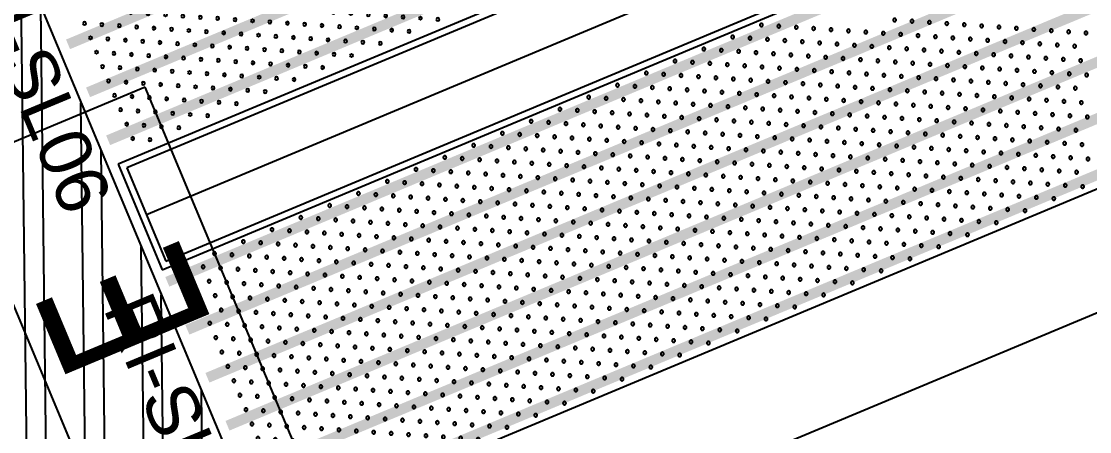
# Model space of a CAD drawing. Header units: millimetres. Extents: x 768159 to 833032, y -1374957 to -1225629.
# Drawn here: x 811495 to 813549, y -1278809 to -1278020 of the extents above; entities that cross this region are included whole.
import ezdxf
from ezdxf.enums import TextEntityAlignment as Align
from ezdxf.xclip import XClip

# ---------------------------------------------------------------- set-up
doc = ezdxf.new("R2010")
doc.units = ezdxf.units.MM
doc.header["$LTSCALE"] = 10
doc.header["$MEASUREMENT"] = 0
doc.header["$XCLIPFRAME"] = 0
doc.linetypes.add('CENTER', pattern=[50.8, 31.75, -6.35, 6.35, -6.35])
for name, color, linetype in [('I—平顶—分格线', 8, 'Continuous'), ('I—平顶—填充01(线状)', 8, 'Continuous'), ('I—平顶—暖通', 144, 'Continuous'), ('I—平顶—灯具', 62, 'Continuous'), ('I—平顶—造型', 122, 'Continuous'), ('疏散指示', 4, 'Continuous')]:
    doc.layers.add(name, color=color, linetype=linetype)
doc.styles.add('ARIAL', font='arial.ttf')
doc.styles.add('幼圆', font='SIMYOU.TTF', dxfattribs={"width": 0.7})

# ---------------------------------------------------------------- blocks, each defined once
blk = doc.blocks.new('30-2')
at = {"layer": 'I—平顶—分格线'}
for centre in [(-545, -64.7), (-515, -64.7), (-485, -64.7), (-455, -64.7), (-425, -64.7), (-395, -64.7), (-365, -64.7), (-335, -64.7), (-305, -64.7), (-275, -64.7), (-245, -64.7), (-215, -64.7), (-185, -64.7), (-155, -64.7), (-125, -64.7), (-95, -64.7), (-65, -64.7), (-35, -64.7), (-530, -94.7), (-500, -94.7), (-470, -94.7), (-440, -94.7), (-410, -94.7), (-380, -94.7), (-350, -94.7), (-320, -94.7), (-290, -94.7), (-260, -94.7), (-230, -94.7), (-200, -94.7), (-170, -94.7), (-140, -94.7), (-110, -94.7), (-80, -94.7), (-50, -94.7), (-20, -94.7), (-545, -124.7), (-515, -124.7), (-485, -124.7), (-455, -124.7), (-425, -124.7), (-395, -124.7), (-365, -124.7), (-335, -124.7), (-305, -124.7), (-275, -124.7), (-245, -124.7), (-215, -124.7), (-185, -124.7), (-155, -124.7), (-125, -124.7), (-95, -124.7), (-65, -124.7), (-35, -124.7), (-530, -154.7), (-500, -154.7), (-470, -154.7), (-440, -154.7), (-410, -154.7), (-380, -154.7), (-350, -154.7), (-320, -154.7), (-290, -154.7), (-260, -154.7), (-230, -154.7), (-200, -154.7), (-170, -154.7), (-140, -154.7), (-110, -154.7), (-80, -154.7), (-50, -154.7), (-20, -154.7), (-545, -184.7), (-515, -184.7), (-485, -184.7), (-455, -184.7), (-425, -184.7), (-395, -184.7), (-365, -184.7), (-335, -184.7), (-305, -184.7), (-275, -184.7), (-245, -184.7), (-215, -184.7), (-185, -184.7), (-155, -184.7), (-125, -184.7), (-95, -184.7), (-65, -184.7), (-35, -184.7), (-530, -214.7), (-500, -214.7), (-470, -214.7), (-440, -214.7), (-410, -214.7), (-380, -214.7), (-350, -214.7), (-320, -214.7), (-290, -214.7), (-260, -214.7), (-230, -214.7), (-200, -214.7), (-170, -214.7), (-140, -214.7), (-110, -214.7), (-80, -214.7), (-50, -214.7), (-20, -214.7), (-545, -244.7), (-515, -244.7), (-485, -244.7), (-455, -244.7), (-425, -244.7), (-395, -244.7), (-365, -244.7), (-335, -244.7), (-305, -244.7), (-275, -244.7), (-245, -244.7), (-215, -244.7), (-185, -244.7), (-155, -244.7), (-125, -244.7), (-95, -244.7), (-65, -244.7), (-35, -244.7), (-530, -274.7), (-500, -274.7), (-470, -274.7), (-440, -274.7), (-410, -274.7), (-380, -274.7), (-350, -274.7), (-320, -274.7), (-290, -274.7), (-260, -274.7), (-230, -274.7), (-200, -274.7), (-170, -274.7), (-140, -274.7), (-110, -274.7), (-80, -274.7), (-50, -274.7), (-20, -274.7), (-545, -304.7), (-515, -304.7), (-485, -304.7), (-455, -304.7), (-425, -304.7), (-395, -304.7), (-365, -304.7), (-335, -304.7), (-305, -304.7), (-275, -304.7), (-245, -304.7), (-215, -304.7), (-185, -304.7), (-155, -304.7), (-125, -304.7), (-95, -304.7), (-65, -304.7), (-35, -304.7), (-530, -334.7), (-500, -334.7), (-470, -334.7), (-440, -334.7), (-410, -334.7), (-380, -334.7), (-350, -334.7), (-320, -334.7), (-290, -334.7), (-260, -334.7), (-230, -334.7), (-200, -334.7), (-170, -334.7), (-140, -334.7), (-110, -334.7), (-80, -334.7), (-50, -334.7), (-20, -334.7), (-545, -364.7), (-515, -364.7), (-485, -364.7), (-455, -364.7), (-425, -364.7), (-395, -364.7), (-365, -364.7), (-335, -364.7), (-305, -364.7), (-275, -364.7), (-245, -364.7), (-215, -364.7), (-185, -364.7), (-155, -364.7), (-125, -364.7), (-95, -364.7), (-65, -364.7), (-35, -364.7), (-530, -394.7), (-500, -394.7), (-470, -394.7), (-440, -394.7), (-410, -394.7), (-380, -394.7), (-350, -394.7), (-320, -394.7), (-290, -394.7), (-260, -394.7), (-230, -394.7), (-200, -394.7), (-170, -394.7), (-140, -394.7), (-110, -394.7), (-80, -394.7), (-50, -394.7), (-20, -394.7), (-545, -424.7), (-515, -424.7), (-485, -424.7), (-455, -424.7), (-425, -424.7), (-395, -424.7), (-365, -424.7), (-335, -424.7), (-305, -424.7), (-275, -424.7), (-245, -424.7), (-215, -424.7), (-185, -424.7), (-155, -424.7), (-125, -424.7), (-95, -424.7), (-65, -424.7), (-35, -424.7), (-530, -454.7), (-500, -454.7), (-470, -454.7), (-440, -454.7), (-410, -454.7), (-380, -454.7), (-350, -454.7), (-320, -454.7), (-290, -454.7), (-260, -454.7), (-230, -454.7), (-200, -454.7), (-170, -454.7), (-140, -454.7), (-110, -454.7), (-80, -454.7), (-50, -454.7), (-20, -454.7), (-545, -484.7), (-515, -484.7), (-485, -484.7), (-455, -484.7), (-425, -484.7), (-395, -484.7), (-365, -484.7), (-335, -484.7), (-305, -484.7), (-275, -484.7), (-245, -484.7), (-215, -484.7), (-185, -484.7), (-155, -484.7), (-125, -484.7), (-95, -484.7), (-65, -484.7), (-35, -484.7), (-530, -514.7), (-500, -514.7), (-470, -514.7), (-440, -514.7), (-410, -514.7), (-380, -514.7), (-350, -514.7), (-320, -514.7), (-290, -514.7), (-260, -514.7), (-230, -514.7), (-200, -514.7), (-170, -514.7), (-140, -514.7), (-110, -514.7), (-80, -514.7), (-50, -514.7), (-20, -514.7), (-545, -544.7), (-515, -544.7), (-485, -544.7), (-455, -544.7), (-425, -544.7), (-395, -544.7), (-365, -544.7), (-335, -544.7), (-305, -544.7), (-275, -544.7), (-245, -544.7), (-215, -544.7), (-185, -544.7), (-155, -544.7), (-125, -544.7), (-95, -544.7), (-65, -544.7), (-35, -544.7), (-530, -574.7), (-500, -574.7), (-470, -574.7), (-440, -574.7), (-410, -574.7), (-380, -574.7), (-350, -574.7), (-320, -574.7), (-290, -574.7), (-260, -574.7), (-230, -574.7), (-200, -574.7), (-170, -574.7), (-140, -574.7), (-110, -574.7), (-80, -574.7), (-50, -574.7), (-20, -574.7), (-545, -604.7), (-515, -604.7), (-485, -604.7), (-455, -604.7), (-425, -604.7), (-395, -604.7), (-365, -604.7), (-335, -604.7), (-305, -604.7), (-275, -604.7), (-245, -604.7), (-215, -604.7), (-185, -604.7), (-155, -604.7), (-125, -604.7), (-95, -604.7), (-65, -604.7), (-35, -604.7), (-530, -634.7), (-500, -634.7), (-470, -634.7), (-440, -634.7), (-410, -634.7), (-380, -634.7), (-350, -634.7), (-320, -634.7), (-290, -634.7), (-260, -634.7), (-230, -634.7), (-200, -634.7), (-170, -634.7), (-140, -634.7), (-110, -634.7), (-80, -634.7), (-50, -634.7), (-20, -634.7), (-545, -664.7), (-515, -664.7), (-485, -664.7), (-455, -664.7), (-425, -664.7), (-395, -664.7), (-365, -664.7), (-335, -664.7), (-305, -664.7), (-275, -664.7), (-245, -664.7), (-215, -664.7), (-185, -664.7), (-155, -664.7), (-125, -664.7), (-95, -664.7), (-65, -664.7), (-35, -664.7), (-530, -694.7), (-500, -694.7), (-470, -694.7), (-440, -694.7), (-410, -694.7), (-380, -694.7), (-350, -694.7), (-320, -694.7), (-290, -694.7), (-260, -694.7), (-230, -694.7), (-200, -694.7), (-170, -694.7), (-140, -694.7), (-110, -694.7), (-80, -694.7), (-50, -694.7), (-20, -694.7), (-545, -724.7), (-515, -724.7), (-485, -724.7), (-455, -724.7), (-425, -724.7), (-395, -724.7), (-365, -724.7), (-335, -724.7), (-305, -724.7), (-275, -724.7), (-245, -724.7), (-215, -724.7), (-185, -724.7), (-155, -724.7), (-125, -724.7), (-95, -724.7), (-65, -724.7), (-35, -724.7), (-530, -754.7), (-500, -754.7), (-470, -754.7), (-440, -754.7), (-410, -754.7), (-380, -754.7), (-350, -754.7), (-320, -754.7), (-290, -754.7), (-260, -754.7), (-230, -754.7), (-200, -754.7), (-170, -754.7), (-140, -754.7), (-110, -754.7), (-80, -754.7), (-50, -754.7), (-20, -754.7), (-545, -784.7), (-515, -784.7), (-485, -784.7), (-455, -784.7), (-425, -784.7), (-395, -784.7), (-365, -784.7), (-335, -784.7), (-305, -784.7), (-275, -784.7), (-245, -784.7), (-215, -784.7), (-185, -784.7), (-155, -784.7), (-125, -784.7), (-95, -784.7), (-65, -784.7), (-35, -784.7), (-530, -814.7), (-500, -814.7), (-470, -814.7), (-440, -814.7), (-410, -814.7), (-380, -814.7), (-350, -814.7), (-320, -814.7), (-290, -814.7), (-260, -814.7), (-230, -814.7), (-200, -814.7), (-170, -814.7), (-140, -814.7), (-110, -814.7), (-80, -814.7), (-50, -814.7), (-20, -814.7), (-545, -844.7), (-515, -844.7), (-485, -844.7), (-455, -844.7), (-425, -844.7), (-395, -844.7), (-365, -844.7), (-335, -844.7), (-305, -844.7), (-275, -844.7), (-245, -844.7), (-215, -844.7), (-185, -844.7), (-155, -844.7), (-125, -844.7), (-95, -844.7), (-65, -844.7), (-35, -844.7), (-530, -874.7), (-500, -874.7), (-470, -874.7), (-440, -874.7), (-410, -874.7), (-380, -874.7), (-350, -874.7), (-320, -874.7), (-290, -874.7), (-260, -874.7), (-230, -874.7), (-200, -874.7), (-170, -874.7), (-140, -874.7), (-110, -874.7), (-80, -874.7), (-50, -874.7), (-20, -874.7), (-545, -904.7), (-515, -904.7), (-485, -904.7), (-455, -904.7), (-425, -904.7), (-395, -904.7), (-365, -904.7), (-335, -904.7), (-305, -904.7), (-275, -904.7), (-245, -904.7), (-215, -904.7), (-185, -904.7), (-155, -904.7), (-125, -904.7), (-95, -904.7), (-65, -904.7), (-35, -904.7), (-530, -934.7), (-500, -934.7), (-470, -934.7), (-440, -934.7), (-410, -934.7), (-380, -934.7), (-350, -934.7), (-320, -934.7), (-290, -934.7), (-260, -934.7), (-230, -934.7), (-200, -934.7), (-170, -934.7), (-140, -934.7), (-110, -934.7), (-80, -934.7), (-50, -934.7), (-20, -934.7), (-545, -964.7), (-515, -964.7), (-485, -964.7), (-455, -964.7), (-425, -964.7), (-395, -964.7), (-365, -964.7), (-335, -964.7), (-305, -964.7), (-275, -964.7), (-245, -964.7), (-215, -964.7), (-185, -964.7), (-155, -964.7), (-125, -964.7), (-95, -964.7), (-65, -964.7), (-35, -964.7), (-530, -994.7), (-500, -994.7), (-470, -994.7), (-440, -994.7), (-410, -994.7), (-380, -994.7), (-350, -994.7), (-320, -994.7), (-290, -994.7), (-260, -994.7), (-230, -994.7), (-200, -994.7), (-170, -994.7), (-140, -994.7), (-110, -994.7), (-80, -994.7), (-50, -994.7), (-20, -994.7), (-545, -1024.7), (-515, -1024.7), (-485, -1024.7), (-455, -1024.7), (-425, -1024.7), (-395, -1024.7), (-365, -1024.7), (-335, -1024.7), (-305, -1024.7), (-275, -1024.7), (-245, -1024.7), (-215, -1024.7), (-185, -1024.7), (-155, -1024.7), (-125, -1024.7), (-95, -1024.7), (-65, -1024.7), (-35, -1024.7), (-530, -1054.7), (-500, -1054.7), (-470, -1054.7), (-440, -1054.7), (-410, -1054.7), (-380, -1054.7), (-350, -1054.7), (-320, -1054.7), (-290, -1054.7), (-260, -1054.7), (-230, -1054.7), (-200, -1054.7), (-170, -1054.7), (-140, -1054.7), (-110, -1054.7), (-80, -1054.7), (-50, -1054.7), (-20, -1054.7), (-545, -1084.7), (-515, -1084.7), (-485, -1084.7), (-455, -1084.7), (-425, -1084.7), (-395, -1084.7), (-365, -1084.7), (-335, -1084.7), (-305, -1084.7), (-275, -1084.7), (-245, -1084.7), (-215, -1084.7), (-185, -1084.7), (-155, -1084.7), (-125, -1084.7), (-95, -1084.7), (-65, -1084.7), (-35, -1084.7), (-530, -1114.7), (-500, -1114.7), (-470, -1114.7), (-440, -1114.7), (-410, -1114.7), (-380, -1114.7), (-350, -1114.7), (-320, -1114.7), (-290, -1114.7), (-260, -1114.7), (-230, -1114.7), (-200, -1114.7), (-170, -1114.7), (-140, -1114.7), (-110, -1114.7), (-80, -1114.7), (-50, -1114.7), (-20, -1114.7), (-545, -1144.7), (-515, -1144.7), (-485, -1144.7), (-455, -1144.7), (-425, -1144.7), (-395, -1144.7), (-365, -1144.7), (-335, -1144.7), (-305, -1144.7), (-275, -1144.7), (-245, -1144.7), (-215, -1144.7), (-185, -1144.7), (-155, -1144.7), (-125, -1144.7), (-95, -1144.7), (-65, -1144.7), (-35, -1144.7), (-530, -1174.7), (-500, -1174.7), (-470, -1174.7), (-440, -1174.7), (-410, -1174.7), (-380, -1174.7), (-350, -1174.7), (-320, -1174.7), (-290, -1174.7), (-260, -1174.7), (-230, -1174.7), (-200, -1174.7), (-170, -1174.7), (-140, -1174.7), (-110, -1174.7), (-80, -1174.7), (-50, -1174.7), (-20, -1174.7), (-545, -1204.7), (-515, -1204.7), (-485, -1204.7), (-455, -1204.7), (-425, -1204.7), (-395, -1204.7), (-365, -1204.7), (-335, -1204.7), (-305, -1204.7), (-275, -1204.7), (-245, -1204.7), (-215, -1204.7), (-185, -1204.7), (-155, -1204.7), (-125, -1204.7), (-95, -1204.7), (-65, -1204.7), (-35, -1204.7), (-530, -1234.7), (-500, -1234.7), (-470, -1234.7), (-440, -1234.7), (-410, -1234.7), (-380, -1234.7), (-350, -1234.7), (-320, -1234.7), (-290, -1234.7), (-260, -1234.7), (-230, -1234.7), (-200, -1234.7), (-170, -1234.7), (-140, -1234.7), (-110, -1234.7), (-80, -1234.7), (-50, -1234.7), (-20, -1234.7), (-545, -1264.7), (-515, -1264.7), (-485, -1264.7), (-455, -1264.7), (-425, -1264.7), (-395, -1264.7), (-365, -1264.7), (-335, -1264.7), (-305, -1264.7), (-275, -1264.7), (-245, -1264.7), (-215, -1264.7), (-185, -1264.7), (-155, -1264.7), (-125, -1264.7), (-95, -1264.7), (-65, -1264.7), (-35, -1264.7), (-530, -1294.7), (-500, -1294.7), (-470, -1294.7), (-440, -1294.7), (-410, -1294.7), (-380, -1294.7), (-350, -1294.7), (-320, -1294.7), (-290, -1294.7), (-260, -1294.7), (-230, -1294.7), (-200, -1294.7), (-170, -1294.7), (-140, -1294.7), (-110, -1294.7), (-80, -1294.7), (-50, -1294.7), (-20, -1294.7), (-515, -1324.7), (-485, -1324.7), (-455, -1324.7), (-425, -1324.7), (-395, -1324.7), (-365, -1324.7), (-335, -1324.7), (-305, -1324.7), (-275, -1324.7), (-245, -1324.7), (-215, -1324.7), (-185, -1324.7), (-155, -1324.7), (-125, -1324.7), (-95, -1324.7), (-65, -1324.7), (-35, -1324.7), (-500, -1354.7), (-470, -1354.7), (-440, -1354.7), (-410, -1354.7), (-380, -1354.7), (-350, -1354.7), (-320, -1354.7), (-290, -1354.7), (-260, -1354.7), (-230, -1354.7), (-200, -1354.7), (-170, -1354.7), (-140, -1354.7), (-110, -1354.7), (-80, -1354.7), (-50, -1354.7), (-20, -1354.7), (-485, -1384.7), (-455, -1384.7), (-425, -1384.7), (-395, -1384.7), (-365, -1384.7), (-335, -1384.7), (-305, -1384.7), (-275, -1384.7), (-245, -1384.7), (-215, -1384.7), (-185, -1384.7), (-155, -1384.7), (-125, -1384.7), (-95, -1384.7), (-65, -1384.7), (-35, -1384.7), (-470, -1414.7), (-440, -1414.7), (-410, -1414.7), (-380, -1414.7), (-350, -1414.7), (-320, -1414.7), (-290, -1414.7), (-260, -1414.7), (-230, -1414.7), (-200, -1414.7), (-170, -1414.7), (-140, -1414.7), (-110, -1414.7), (-80, -1414.7), (-50, -1414.7), (-20, -1414.7), (-455, -1444.7), (-425, -1444.7), (-395, -1444.7), (-365, -1444.7), (-335, -1444.7), (-305, -1444.7), (-275, -1444.7), (-245, -1444.7), (-215, -1444.7), (-185, -1444.7), (-155, -1444.7), (-125, -1444.7), (-95, -1444.7), (-65, -1444.7), (-35, -1444.7), (-440, -1474.7), (-410, -1474.7), (-380, -1474.7), (-350, -1474.7), (-320, -1474.7), (-290, -1474.7), (-260, -1474.7), (-230, -1474.7), (-200, -1474.7), (-170, -1474.7), (-140, -1474.7), (-110, -1474.7), (-80, -1474.7), (-50, -1474.7), (-20, -1474.7), (-455, -1504.7), (-425, -1504.7), (-395, -1504.7), (-365, -1504.7), (-335, -1504.7), (-305, -1504.7), (-275, -1504.7), (-245, -1504.7), (-215, -1504.7), (-185, -1504.7), (-155, -1504.7), (-125, -1504.7), (-95, -1504.7), (-65, -1504.7), (-35, -1504.7), (-440, -1534.7), (-410, -1534.7), (-380, -1534.7), (-350, -1534.7), (-320, -1534.7), (-290, -1534.7), (-260, -1534.7), (-230, -1534.7), (-200, -1534.7), (-170, -1534.7), (-140, -1534.7), (-110, -1534.7), (-80, -1534.7), (-50, -1534.7), (-20, -1534.7), (-425, -1564.7), (-395, -1564.7), (-365, -1564.7), (-335, -1564.7), (-305, -1564.7), (-275, -1564.7), (-245, -1564.7), (-215, -1564.7), (-185, -1564.7), (-155, -1564.7), (-125, -1564.7), (-95, -1564.7), (-65, -1564.7), (-35, -1564.7), (-410, -1594.7), (-380, -1594.7), (-350, -1594.7), (-320, -1594.7), (-290, -1594.7), (-260, -1594.7), (-230, -1594.7), (-200, -1594.7), (-170, -1594.7), (-140, -1594.7), (-110, -1594.7), (-80, -1594.7), (-50, -1594.7), (-20, -1594.7), (-395, -1624.7), (-365, -1624.7), (-335, -1624.7), (-305, -1624.7), (-275, -1624.7), (-245, -1624.7), (-215, -1624.7), (-185, -1624.7), (-155, -1624.7), (-125, -1624.7), (-95, -1624.7), (-65, -1624.7), (-35, -1624.7), (-380, -1654.7), (-350, -1654.7), (-320, -1654.7), (-290, -1654.7), (-260, -1654.7), (-230, -1654.7), (-200, -1654.7), (-170, -1654.7), (-140, -1654.7), (-110, -1654.7), (-80, -1654.7), (-50, -1654.7), (-20, -1654.7), (-365, -1684.7), (-335, -1684.7), (-305, -1684.7), (-275, -1684.7), (-245, -1684.7), (-215, -1684.7), (-185, -1684.7), (-155, -1684.7), (-125, -1684.7), (-95, -1684.7), (-65, -1684.7), (-35, -1684.7), (-350, -1714.7), (-320, -1714.7), (-290, -1714.7), (-260, -1714.7), (-230, -1714.7), (-200, -1714.7), (-170, -1714.7), (-140, -1714.7), (-110, -1714.7), (-80, -1714.7), (-50, -1714.7), (-20, -1714.7), (-335, -1744.7), (-305, -1744.7), (-275, -1744.7), (-245, -1744.7), (-215, -1744.7), (-185, -1744.7), (-155, -1744.7), (-125, -1744.7), (-95, -1744.7), (-65, -1744.7), (-320, -1774.7), (-290, -1774.7), (-260, -1774.7), (-230, -1774.7), (-200, -1774.7), (-170, -1774.7), (-140, -1774.7), (-305, -1804.7), (-275, -1804.7), (-245, -1804.7), (-215, -1804.7), (-290, -1834.7)]:
    blk.add_circle(centre, 3, dxfattribs=at)
blk = doc.blocks.new('*U326')
for p, q in [((-1944.05, 0), (-1944.05, 80.59)), ((-1944.05, 80.59), (6265.15, 80.59)), ((-1939.31, 75.85), (6260.41, 75.85)), ((-1939.31, 4.74), (-1939.31, 75.85)), ((-1939.31, 40.3), (6260.41, 40.3)), ((6265.15, 0), (-1944.05, 0)), ((6260.41, 4.74), (-1939.31, 4.74))]:
    blk.add_line(p, q)
blk = doc.blocks.new('P1-T2')
at = {"layer": 'I—平顶—分格线'}
for points in [[(-670, -20), (-670, -22429.3)], [(-450, -20), (-450, -22429.3)]]:
    blk.add_lwpolyline(points, dxfattribs=at)
at = {"layer": 'I—平顶—灯具', "linetype": 'CENTER', "ltscale": 0.01, "const_width": 20}
for points in [[(-1690, -20), (-1690, -22429.3)], [(-1590, -20), (-1590, -22429.3)], [(-1490, -20), (-1490, -22429.3)], [(-1195, -20), (-1195, -22429.3)], [(-1095, -20), (-1095, -22429.3)], [(-995, -20), (-995, -22429.3)], [(-895, -20), (-895, -22429.3)], [(-795, -20), (-795, -22429.3)], [(-695, -20), (-695, -22429.3)]]:
    blk.add_lwpolyline(points, dxfattribs=at)
at = {"layer": 'I—平顶—分格线', "xscale": -1, "rotation": 180}
blk.add_blockref('30-2', (-1440, -22449.3), dxfattribs=at)
at = {"layer": 'I—平顶—分格线'}
ref = blk.add_blockref('30-2', (-665, -22449.3), dxfattribs=dict(at, xscale=-1, rotation=180))
XClip(ref).set_block_clipping_path([(-555.0324043302, -22449.3092168585), (-5.0324046859, -0.0000000001)])
at = {"layer": 'I—平顶—暖通', "xscale": -2.729779416098289, "yscale": 2.729779416098289, "zscale": 2.729779416098289, "rotation": 270}
blk.add_blockref('*U326', (-1440, -17122.5), dxfattribs=at)
at = {"layer": 'I—平顶—灯具', "linetype": 'CENTER', "ltscale": 0.01, "style": 'ARIAL'}
for p in [(-1640, -22513.4), (-940, -22513.4)]:
    blk.add_text('RI-SL06', height=100, rotation=359.9767, dxfattribs=at).set_placement(p, align=Align.MIDDLE_CENTER)
blk = doc.blocks.new('*U1488')
for p, q in [((432, 0), (-432, 0)), ((-432, 0), (-432, -396)), ((432, -396), (432, 0)), ((-432, -396), (432, -396))]:
    blk.add_line(p, q)
at = {"style": '幼圆', "width": 0.7}
blk.add_text('E', height=300, rotation=0, dxfattribs=at).set_placement((-41.2, -341.3, 0))

msp = doc.modelspace()

# ---------------------------------------------------------------- hatches: boundary and pattern name
at = {"layer": 'I—平顶—填充01(线状)'}
h = msp.add_hatch(dxfattribs=at)
h.set_pattern_fill('ANSI32', color=256, scale=300, angle=23)
h.set_pattern_definition([(90.68915, (788315.3, -1287144.2), (-112.49186, -1.3531), []), (90.68915, (788352.34, -1287106.26), (-112.49186, -1.3531), [])])
h.paths.add_polyline_path([(812154.2, -1279480.4), (811795.4, -1279628.5), (811841.7, -1279739.2), (810705, -1280214.1), (810659.1, -1280104.1), (810308.5, -1280251.3), (809537.4, -1278405.9), (809887.8, -1278259.3), (809841.8, -1278149.3), (810987.5, -1277670.4), (811033.8, -1277781.1), (811382.7, -1277635.3)])

# ---------------------------------------------------------------- linework, layer by layer
at = {"layer": 'I—平顶—造型'}
msp.add_lwpolyline([(812154.2, -1279480.4), (811795.4, -1279628.5), (811841.7, -1279739.2), (810705, -1280214.1), (810659.1, -1280104.1), (810308.5, -1280251.3), (809537.4, -1278405.9), (809887.8, -1278259.3), (809841.8, -1278149.3), (810987.5, -1277670.4), (811033.8, -1277781.1), (811382.7, -1277635.3)], close=True, dxfattribs=at)

# ---------------------------------------------------------------- next in the draw order: block references
at = {"rotation": 292.6891305224073}
msp.add_blockref('P1-T2', (832929.7, -1270972.1, 0), dxfattribs=at)

# ---------------------------------------------------------------- next in the draw order: block references
at = {"layer": '疏散指示', "color": 4, "rotation": 112.6891509538203}
msp.add_blockref('*U1488', (811534.2, -1278698.2, 0), dxfattribs=at)

doc.saveas('drawing.dxf')
